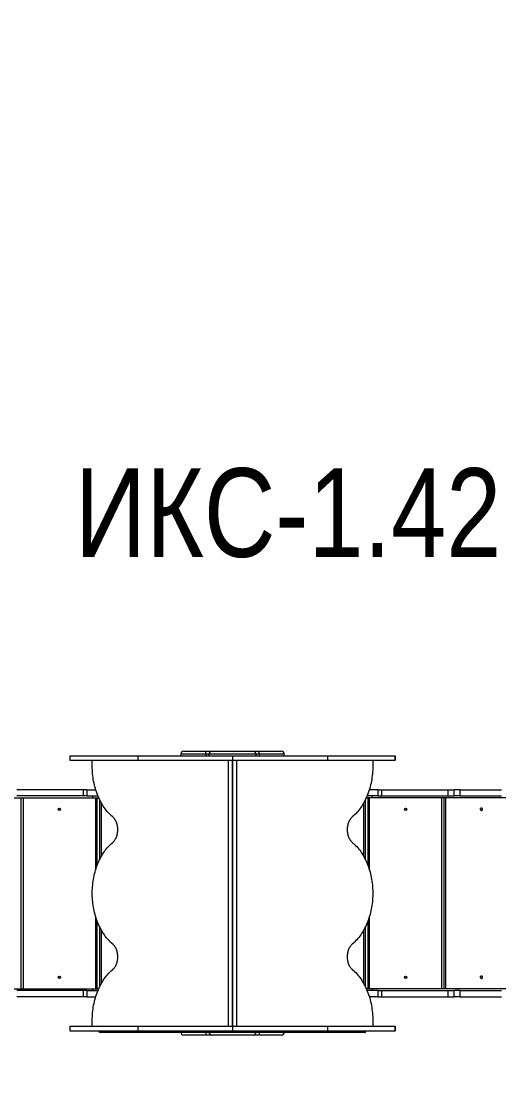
# Model space of a CAD drawing. Header units: millimetres. Extents: x -8113 to 7554, y -5964 to 7452.
# Drawn here: x -401 to 1215, y -3022 to 543 of the extents above; entities that cross this region are included whole.
import ezdxf

# ---------------------------------------------------------------- set-up
doc = ezdxf.new("R2010")
doc.units = ezdxf.units.MM
for name, color, linetype in [('DIKOM_АРТИКУЛ', 7, 'Continuous'), ('DIKOM_ОБЪЕКТ', 7, 'Continuous'), ('DIKOM_РАЗМЕР_ЗОНА', 7, 'Continuous'), ('DIKOM_РАЗМЕР_ОБЪЕКТА', 7, 'Continuous')]:
    doc.layers.add(name, color=color, linetype=linetype)
doc.styles.add('style1', font='arial.ttf', dxfattribs={"width": 0.8})
doc.dimstyles.new('1-50', dxfattribs={"dimtxt": 300, "dimasz": 200, "dimexe": 100, "dimexo": 0, "dimgap": 100, "dimtad": 1, "dimtxsty": 'style1', "dimcen": 200, "dimclrd": 7, "dimclre": 7, "dimclrt": 7, "dimadec": 1, "dimazin": 2, "dimtfac": 1, "dimtmove": 0, "dimatfit": 2, "dimfxl": 0, "dimlwd": 25, "dimlwe": 18, "dimarcsym": 0})

# ---------------------------------------------------------------- blocks, each defined once
blk = doc.blocks.new('*D0')
at = {"layer": 'Defpoints', "color": 0, "transparency": 16777216}
for p in [(6054.1, 1970.8), (-4445.9, 381.6), (6054.1, -5178.4)]:
    blk.add_point(p, dxfattribs=at)
at = {"layer": 'DIKOM_РАЗМЕР_ОБЪЕКТА', "color": 7, "lineweight": 18, "transparency": 16777216}
for p, q in [((6054.1, 1970.8), (6054.1, -5278.4)), ((-4445.9, 381.6), (-4445.9, -5278.4))]:
    blk.add_line(p, q, dxfattribs=at)
at = {"layer": 'DIKOM_РАЗМЕР_ОБЪЕКТА', "color": 7, "lineweight": 25, "transparency": 16777216}
blk.add_line((-4245.9, -5178.4), (5854.1, -5178.4), dxfattribs=at)
at = {"layer": 'DIKOM_РАЗМЕР_ОБЪЕКТА', "color": 7, "transparency": 16777216}
for points in [[(-4245.9, -5145), (-4245.9, -5211.7), (-4445.9, -5178.4)], [(5854.1, -5145), (5854.1, -5211.7), (6054.1, -5178.4)]]:
    blk.add_solid(points, dxfattribs=at)
at = {"layer": 'DIKOM_РАЗМЕР_ОБЪЕКТА', "color": 7, "transparency": 16777216, "insert": (804.1, -4925.2), "char_height": 300, "attachment_point": 5, "style": 'style1'}
blk.add_mtext('10500', dxfattribs=at)
blk = doc.blocks.new('*D1')
at = {"layer": 'Defpoints', "color": 0, "transparency": 16777216}
for p in [(1.1, 5452.2), (-6929.6, -2947.8), (-2475.9, -2947.8)]:
    blk.add_point(p, dxfattribs=at)
at = {"layer": 'DIKOM_РАЗМЕР_ОБЪЕКТА', "color": 7, "lineweight": 18, "transparency": 16777216}
for p, q in [((1.1, 5452.2), (-7029.6, 5452.2)), ((-2475.9, -2947.8), (-7029.6, -2947.8))]:
    blk.add_line(p, q, dxfattribs=at)
at = {"layer": 'DIKOM_РАЗМЕР_ОБЪЕКТА', "color": 7, "lineweight": 25, "transparency": 16777216}
blk.add_line((-6929.6, 5252.2), (-6929.6, -2747.8), dxfattribs=at)
at = {"layer": 'DIKOM_РАЗМЕР_ОБЪЕКТА', "color": 7, "transparency": 16777216}
for points in [[(-6963, 5252.2), (-6896.3, 5252.2), (-6929.6, 5452.2)], [(-6963, -2747.8), (-6896.3, -2747.8), (-6929.6, -2947.8)]]:
    blk.add_solid(points, dxfattribs=at)
at = {"layer": 'DIKOM_РАЗМЕР_ОБЪЕКТА', "color": 7, "transparency": 16777216, "insert": (-7182.8, 1252.2), "char_height": 300, "attachment_point": 5, "rotation": 90, "style": 'style1'}
blk.add_mtext('8400', dxfattribs=at)
blk = doc.blocks.new('*D2')
at = {"layer": 'Defpoints', "color": 0, "transparency": 16777216}
for p in [(7554.1, 1504.9), (-6445.9, -5.3), (7554.1, -5864.3)]:
    blk.add_point(p, dxfattribs=at)
at = {"layer": 'DIKOM_РАЗМЕР_ЗОНА', "color": 7, "lineweight": 18, "transparency": 16777216}
for p, q in [((7554.1, 1504.9), (7554.1, -5964.3)), ((-6445.9, -5.3), (-6445.9, -5964.3))]:
    blk.add_line(p, q, dxfattribs=at)
at = {"layer": 'DIKOM_РАЗМЕР_ЗОНА', "color": 7, "lineweight": 25, "transparency": 16777216}
blk.add_line((-6245.9, -5864.3), (7354.1, -5864.3), dxfattribs=at)
at = {"layer": 'DIKOM_РАЗМЕР_ЗОНА', "color": 7, "transparency": 16777216}
for points in [[(-6245.9, -5830.9), (-6245.9, -5897.6), (-6445.9, -5864.3)], [(7354.1, -5830.9), (7354.1, -5897.6), (7554.1, -5864.3)]]:
    blk.add_solid(points, dxfattribs=at)
at = {"layer": 'DIKOM_РАЗМЕР_ЗОНА', "color": 7, "transparency": 16777216, "insert": (554.1, -5611.1), "char_height": 300, "attachment_point": 5, "style": 'style1'}
blk.add_mtext('14000', dxfattribs=at)
blk = doc.blocks.new('*D3')
at = {"layer": 'Defpoints', "color": 0, "transparency": 16777216}
for p in [(316.1, 7452.2), (-7663, -4447.8), (-3035.9, -4447.8)]:
    blk.add_point(p, dxfattribs=at)
at = {"layer": 'DIKOM_РАЗМЕР_ЗОНА', "color": 7, "lineweight": 18, "transparency": 16777216}
for p, q in [((316.1, 7452.2), (-7763, 7452.2)), ((-3035.9, -4447.8), (-7763, -4447.8))]:
    blk.add_line(p, q, dxfattribs=at)
at = {"layer": 'DIKOM_РАЗМЕР_ЗОНА', "color": 7, "lineweight": 25, "transparency": 16777216}
blk.add_line((-7663, 7252.2), (-7663, -4247.8), dxfattribs=at)
at = {"layer": 'DIKOM_РАЗМЕР_ЗОНА', "color": 7, "transparency": 16777216}
for points in [[(-7696.3, 7252.2), (-7629.7, 7252.2), (-7663, 7452.2)], [(-7696.3, -4247.8), (-7629.7, -4247.8), (-7663, -4447.8)]]:
    blk.add_solid(points, dxfattribs=at)
at = {"layer": 'DIKOM_РАЗМЕР_ЗОНА', "color": 7, "transparency": 16777216, "insert": (-7916.2, 1502.2), "char_height": 300, "attachment_point": 5, "rotation": 90, "style": 'style1'}
blk.add_mtext('11900', dxfattribs=at)

msp = doc.modelspace()

# ---------------------------------------------------------------- linework, layer by layer
at = {"layer": 'DIKOM_ОБЪЕКТ', "color": 7, "linetype": 'Continuous', "lineweight": 15}
for p, q in [((-235.828, -1942.292), (-235.828, -1957.293)), ((-235.828, -1942.292), (-235.826, -1942.292)), ((-235.828, -1957.293), (-235.826, -1957.293)), ((-235.826, -1942.292), (-235.826, -1957.293)), ((-235.826, -1942.292), (-6.728, -1942.292)), ((-235.826, -1957.293), (-6.728, -1957.293)), ((-160.389, -1977.293), (-160.389, -1957.293)), ((-6.728, -1942.292), (-6.728, -1957.293)), ((-6.728, -1942.292), (314.08, -1942.292)), ((-6.728, -1957.293), (314.08, -1957.293)), ((139.08, -1937.293), (139.08, -1942.292)), ((223.655, -1937.293), (139.08, -1937.293)), ((149.08, -1927.293), (223.083, -1927.293)), ((223.083, -1927.293), (244.227, -1927.293)), ((223.655, -1937.293), (223.655, -1942.292)), ((234.08, -1937.293), (223.655, -1937.293)), ((234.08, -1937.293), (234.08, -1942.292)), ((394.08, -1937.293), (234.08, -1937.293)), ((244.08, -1927.293), (384.08, -1927.293)), ((244.08, -1927.293), (244.195, -1927.293)), ((244.195, -1927.293), (244.227, -1927.293)), ((299.231, -1957.293), (299.231, -2857.292)), ((314.08, -1942.292), (314.08, -1957.293)), ((314.08, -1942.292), (634.888, -1942.292)), ((314.08, -2857.292), (314.08, -1957.293)), ((314.08, -1957.293), (314.08, -2857.292)), ((314.08, -1957.293), (634.888, -1957.293)), ((328.929, -2857.292), (328.929, -1957.293)), ((383.933, -1927.293), (405.077, -1927.293)), ((383.933, -1927.293), (383.965, -1927.293)), ((383.965, -1927.293), (384.08, -1927.293)), ((394.08, -1942.292), (394.08, -1937.293)), ((404.505, -1937.293), (394.08, -1937.293)), ((404.505, -1937.293), (404.505, -1942.292)), ((489.08, -1937.293), (404.505, -1937.293)), ((405.077, -1927.293), (479.08, -1927.293)), ((489.08, -1942.292), (489.08, -1937.293)), ((634.888, -1942.292), (634.888, -1957.293)), ((634.888, -1942.292), (863.986, -1942.292)), ((634.888, -1957.293), (863.986, -1957.293)), ((788.549, -1957.293), (788.549, -1977.293)), ((863.986, -1942.292), (863.986, -1957.293)), ((863.986, -1942.292), (863.987, -1942.292)), ((863.986, -1957.293), (863.987, -1957.293)), ((863.987, -1957.293), (863.987, -1942.292)), ((-191.436, -2057.293), (-415.92, -2057.293)), ((-191.436, -2057.293), (-191.436, -2078.293)), ((-178.208, -2057.293), (-191.436, -2057.293)), ((-178.208, -2057.293), (-178.208, -2078.293)), ((-178.208, -2057.293), (-148.582, -2057.293)), ((806.368, -2057.293), (776.742, -2057.293)), ((806.368, -2078.293), (806.368, -2057.293)), ((806.368, -2057.293), (819.596, -2057.293)), ((819.596, -2078.293), (819.596, -2057.293)), ((819.596, -2057.293), (1044.08, -2057.293)), ((1044.08, -2078.293), (1044.08, -2057.293)), ((1044.08, -2057.293), (1064.08, -2057.293)), ((1064.08, -2078.293), (1064.08, -2057.293)), ((1084.08, -2057.293), (1064.08, -2057.293)), ((1064.08, -2078.293), (1064.08, -2057.293)), ((1084.08, -2078.293), (1084.08, -2057.293)), ((1084.08, -2057.293), (1224.08, -2057.293)), ((-1620.92, -2084.293), (-159.222, -2084.293)), ((-191.436, -2078.293), (-415.92, -2078.293)), ((-400.328, -2730.293), (-400.328, -2084.293)), ((-394.144, -2084.293), (-394.144, -2730.293)), ((-178.208, -2078.293), (-191.436, -2078.293)), ((-178.208, -2078.293), (-141.031, -2078.293)), ((-159.222, -2078.293), (-159.222, -2084.293)), ((-159.222, -2084.293), (-138.447, -2084.293)), ((-148.674, -2327.592), (-148.674, -2084.293)), ((-143.558, -2312.664), (-143.558, -2084.293)), ((-135.92, -2089.739), (-135.92, -2294.846)), ((-129.92, -2101.305), (-129.92, -2283.281)), ((758.08, -2283.281), (758.08, -2101.305)), ((764.08, -2294.846), (764.08, -2089.739)), ((787.382, -2084.293), (766.607, -2084.293)), ((806.368, -2078.293), (769.191, -2078.293)), ((771.717, -2084.293), (771.717, -2312.664)), ((776.834, -2084.293), (776.834, -2327.592)), ((787.382, -2084.293), (787.382, -2078.293)), ((2249.08, -2084.293), (787.382, -2084.293)), ((806.368, -2078.293), (819.596, -2078.293)), ((819.596, -2078.293), (1044.08, -2078.293)), ((1022.304, -2730.293), (1022.304, -2084.293)), ((1028.488, -2084.293), (1028.488, -2730.293)), ((1035.031, -2084.293), (1035.031, -2730.293)), ((1044.08, -2078.293), (1064.08, -2078.293)), ((1084.08, -2078.293), (1064.08, -2078.293)), ((1084.08, -2078.293), (1224.08, -2078.293)), ((-148.674, -2730.293), (-148.674, -2486.994)), ((776.834, -2486.994), (776.834, -2730.293)), ((-143.558, -2730.293), (-143.558, -2501.921)), ((-135.92, -2519.739), (-135.92, -2724.847)), ((764.08, -2724.847), (764.08, -2519.739)), ((771.717, -2501.921), (771.717, -2730.293)), ((-129.92, -2531.305), (-129.92, -2713.28)), ((758.08, -2713.28), (758.08, -2531.305)), ((-1620.92, -2730.293), (-159.222, -2730.293)), ((-191.436, -2736.293), (-415.92, -2736.293)), ((-191.436, -2736.293), (-191.436, -2757.293)), ((-178.208, -2736.293), (-191.436, -2736.293)), ((-178.208, -2736.293), (-178.208, -2757.293)), ((-178.208, -2736.293), (-141.031, -2736.293)), ((-159.222, -2730.293), (-138.447, -2730.293)), ((-159.222, -2730.293), (-159.222, -2736.293)), ((787.382, -2730.293), (766.607, -2730.293)), ((806.368, -2736.293), (769.191, -2736.293)), ((2249.08, -2730.293), (787.382, -2730.293)), ((787.382, -2736.293), (787.382, -2730.293)), ((806.368, -2757.293), (806.368, -2736.293)), ((806.368, -2736.293), (819.596, -2736.293)), ((819.596, -2757.293), (819.596, -2736.293)), ((819.596, -2736.293), (1044.08, -2736.293)), ((1044.08, -2757.293), (1044.08, -2736.293)), ((1044.08, -2736.293), (1064.08, -2736.293)), ((1064.08, -2757.293), (1064.08, -2736.293)), ((1084.08, -2736.293), (1064.08, -2736.293)), ((1064.08, -2757.293), (1064.08, -2736.293)), ((1084.08, -2757.293), (1084.08, -2736.293)), ((1084.08, -2736.293), (1224.08, -2736.293)), ((-191.436, -2757.293), (-415.92, -2757.293)), ((-178.208, -2757.293), (-191.436, -2757.293)), ((-178.208, -2757.293), (-148.582, -2757.293)), ((806.368, -2757.293), (776.742, -2757.293)), ((806.368, -2757.293), (819.596, -2757.293)), ((819.596, -2757.293), (1044.08, -2757.293)), ((1044.08, -2757.293), (1064.08, -2757.293)), ((1084.08, -2757.293), (1064.08, -2757.293)), ((1084.08, -2757.293), (1224.08, -2757.293)), ((-160.389, -2857.292), (-160.389, -2837.292)), ((788.549, -2837.292), (788.549, -2857.292)), ((-235.828, -2857.292), (-235.828, -2872.293)), ((-235.828, -2857.292), (-235.826, -2857.292)), ((-235.828, -2872.293), (-235.826, -2872.293)), ((-235.826, -2857.292), (-235.826, -2872.293)), ((-235.826, -2857.292), (-6.728, -2857.292)), ((-235.826, -2872.293), (-6.728, -2872.293)), ((-135.92, -2872.293), (-135.92, -2873.293)), ((-135.92, -2873.293), (-85.92, -2873.293)), ((-135.92, -2878.293), (-135.92, -2873.293)), ((-130.92, -2878.293), (-135.92, -2878.293)), ((-85.92, -2878.293), (-130.92, -2878.293)), ((-85.92, -2872.293), (-85.92, -2873.293)), ((-85.92, -2873.293), (-85.92, -2878.293)), ((-85.92, -2873.293), (139.08, -2873.293)), ((139.13, -2878.293), (-85.92, -2878.293)), ((-6.728, -2857.292), (-6.728, -2872.293)), ((-6.728, -2857.292), (314.08, -2857.292)), ((-6.728, -2872.293), (314.08, -2872.293)), ((139.08, -2872.293), (139.08, -2877.292)), ((139.08, -2877.292), (223.655, -2877.292)), ((223.655, -2877.292), (223.655, -2872.293)), ((223.655, -2877.292), (234.08, -2877.292)), ((234.08, -2872.293), (234.08, -2877.292)), ((234.08, -2877.292), (394.08, -2877.292)), ((314.08, -2857.292), (314.08, -2872.293)), ((314.08, -2857.292), (634.888, -2857.292)), ((314.08, -2872.293), (634.888, -2872.293)), ((394.08, -2877.292), (394.08, -2872.293)), ((394.08, -2877.292), (404.505, -2877.292)), ((404.505, -2877.292), (404.505, -2872.293)), ((404.505, -2877.292), (489.08, -2877.292)), ((714.08, -2878.293), (489.03, -2878.293)), ((489.08, -2877.292), (489.08, -2872.293)), ((489.08, -2873.293), (714.08, -2873.293)), ((634.888, -2857.292), (634.888, -2872.293)), ((634.888, -2857.292), (863.986, -2857.292)), ((634.888, -2872.293), (863.986, -2872.293)), ((714.08, -2872.293), (714.08, -2873.293)), ((714.08, -2873.293), (764.08, -2873.293)), ((714.08, -2873.293), (714.08, -2878.293)), ((759.08, -2878.293), (714.08, -2878.293)), ((764.08, -2878.293), (759.08, -2878.293)), ((764.08, -2872.293), (764.08, -2873.293)), ((764.08, -2878.293), (764.08, -2873.293)), ((863.986, -2857.292), (863.986, -2872.293)), ((863.986, -2857.292), (863.987, -2857.292)), ((863.986, -2872.293), (863.987, -2872.293)), ((863.987, -2872.293), (863.987, -2857.292)), ((223.083, -2887.293), (149.08, -2887.293)), ((244.227, -2887.293), (223.083, -2887.293)), ((384.08, -2887.293), (244.08, -2887.293)), ((244.195, -2887.293), (244.08, -2887.293)), ((244.227, -2887.293), (244.195, -2887.293)), ((405.077, -2887.293), (383.933, -2887.293)), ((383.965, -2887.293), (383.933, -2887.293)), ((384.08, -2887.293), (383.965, -2887.293)), ((479.08, -2887.293), (405.077, -2887.293))]:
    msp.add_line(p, q, dxfattribs=at)
at = {"layer": 'DIKOM_ОБЪЕКТ', "color": 7, "linetype": 'Continuous', "lineweight": 15, "flags": 128}
for points in [[(223.655, -1937.293), (223.65, -1935.869), (223.632, -1934.475), (223.604, -1933.139), (223.565, -1931.886), (223.516, -1930.744), (223.458, -1929.735), (223.393, -1928.88), (223.321, -1928.196), (223.245, -1927.698), (223.165, -1927.394), (223.083, -1927.293)], [(404.505, -1937.293), (404.51, -1935.869), (404.528, -1934.475), (404.556, -1933.139), (404.595, -1931.886), (404.644, -1930.744), (404.702, -1929.735), (404.767, -1928.88), (404.839, -1928.196), (404.915, -1927.698), (404.995, -1927.394), (405.077, -1927.293)], [(-91.134, -2149.293), (-95.03, -2145.901), (-98.847, -2142.334), (-102.58, -2138.593), (-106.226, -2134.684), (-109.78, -2130.61), (-113.239, -2126.375), (-116.6, -2121.985), (-119.858, -2117.443), (-123.011, -2112.755), (-126.054, -2107.924), (-128.986, -2102.957), (-131.803, -2097.859), (-134.502, -2092.634), (-137.079, -2087.289), (-139.534, -2081.828), (-141.862, -2076.258), (-144.061, -2070.584), (-146.129, -2064.813), (-148.064, -2058.95), (-149.864, -2053.002), (-151.528, -2046.974), (-153.052, -2040.874), (-154.436, -2034.707), (-155.678, -2028.48), (-156.777, -2022.199), (-157.733, -2015.872), (-158.542, -2009.504), (-159.206, -2003.102), (-159.723, -1996.673), (-160.093, -1990.225), (-160.315, -1983.762), (-160.389, -1977.293)], [(788.549, -1977.293), (788.475, -1983.762), (788.253, -1990.225), (787.883, -1996.673), (787.366, -2003.102), (786.703, -2009.504), (785.893, -2015.872), (784.938, -2022.199), (783.838, -2028.48), (782.596, -2034.707), (781.212, -2040.874), (779.688, -2046.974), (778.024, -2053.002), (776.224, -2058.95), (774.289, -2064.813), (772.22, -2070.584), (770.021, -2076.258), (767.693, -2081.828), (765.239, -2087.289), (762.662, -2092.634), (759.963, -2097.859), (757.146, -2102.957), (754.215, -2107.924), (751.171, -2112.755), (748.018, -2117.443), (744.759, -2121.985), (741.399, -2126.375), (737.94, -2130.61), (734.385, -2134.684), (730.74, -2138.593), (727.007, -2142.334), (723.19, -2145.901), (719.294, -2149.293)], [(1156.305, -2119.293), (1155.442, -2119.393), (1154.621, -2119.689), (1153.886, -2120.165), (1153.271, -2120.799), (1152.809, -2121.557), (1152.522, -2122.402), (1152.424, -2123.293), (1152.522, -2124.182), (1152.809, -2125.028), (1153.271, -2125.787), (1153.886, -2126.42), (1154.621, -2126.897), (1155.442, -2127.192), (1156.305, -2127.292), (1157.169, -2127.192), (1157.989, -2126.897), (1158.725, -2126.42), (1159.339, -2125.787), (1159.802, -2125.028), (1160.089, -2124.182), (1160.186, -2123.293), (1160.089, -2122.402), (1159.802, -2121.557), (1159.339, -2120.799), (1158.725, -2120.165), (1157.989, -2119.689), (1157.169, -2119.393), (1156.305, -2119.293)], [(-91.134, -2235.293), (-89.205, -2233.553), (-87.361, -2231.641), (-85.608, -2229.563), (-83.953, -2227.33), (-82.404, -2224.951), (-80.967, -2222.434), (-79.647, -2219.792), (-78.452, -2217.034), (-77.385, -2214.173), (-76.451, -2211.22), (-75.654, -2208.188), (-74.998, -2205.089), (-74.484, -2201.937), (-74.116, -2198.745), (-73.894, -2195.525), (-73.82, -2192.292), (-73.894, -2189.059), (-74.116, -2185.84), (-74.484, -2182.648), (-74.998, -2179.496), (-75.654, -2176.397), (-76.451, -2173.365), (-77.385, -2170.412), (-78.452, -2167.551), (-79.647, -2164.794), (-80.967, -2162.151), (-82.404, -2159.635), (-83.953, -2157.255), (-85.608, -2155.022), (-87.361, -2152.945), (-89.205, -2151.032), (-91.134, -2149.293)], [(719.294, -2149.293), (717.366, -2151.032), (715.521, -2152.945), (713.767, -2155.022), (712.113, -2157.255), (710.564, -2159.635), (709.126, -2162.151), (707.807, -2164.794), (706.612, -2167.551), (705.545, -2170.412), (704.611, -2173.365), (703.814, -2176.397), (703.158, -2179.496), (702.644, -2182.648), (702.276, -2185.84), (702.054, -2189.059), (701.98, -2192.292), (702.054, -2195.525), (702.276, -2198.745), (702.644, -2201.937), (703.158, -2205.089), (703.814, -2208.188), (704.611, -2211.22), (705.545, -2214.173), (706.612, -2217.034), (707.807, -2219.792), (709.126, -2222.434), (710.564, -2224.951), (712.113, -2227.33), (713.767, -2229.563), (715.521, -2231.641), (717.366, -2233.553), (719.294, -2235.293)], [(-91.134, -2579.293), (-94.971, -2575.955), (-98.731, -2572.446), (-102.409, -2568.77), (-106.004, -2564.929), (-109.51, -2560.929), (-112.924, -2556.773), (-116.243, -2552.465), (-119.463, -2548.01), (-122.581, -2543.412), (-125.593, -2538.677), (-128.498, -2533.807), (-131.292, -2528.81), (-133.971, -2523.689), (-136.534, -2518.45), (-138.978, -2513.098), (-141.3, -2507.639), (-143.498, -2502.078), (-145.569, -2496.421), (-147.513, -2490.673), (-149.325, -2484.841), (-151.005, -2478.93), (-152.552, -2472.947), (-153.962, -2466.896), (-155.236, -2460.786), (-156.372, -2454.621), (-157.368, -2448.408), (-158.224, -2442.154), (-158.938, -2435.864), (-159.511, -2429.545), (-159.94, -2423.203), (-160.227, -2416.845), (-160.371, -2410.478), (-160.371, -2404.107), (-160.227, -2397.74), (-159.94, -2391.382), (-159.511, -2385.041), (-158.938, -2378.721), (-158.224, -2372.432), (-157.368, -2366.177), (-156.372, -2359.964), (-155.236, -2353.799), (-153.962, -2347.689), (-152.552, -2341.638), (-151.005, -2335.655), (-149.325, -2329.744), (-147.513, -2323.912), (-145.569, -2318.165), (-143.498, -2312.507), (-141.3, -2306.947), (-138.978, -2301.487), (-136.534, -2296.136), (-133.971, -2290.897), (-131.292, -2285.775), (-128.498, -2280.778), (-125.593, -2275.909), (-122.581, -2271.173), (-119.463, -2266.575), (-116.243, -2262.12), (-112.924, -2257.812), (-109.51, -2253.656), (-106.004, -2249.656), (-102.409, -2245.816), (-98.731, -2242.139), (-94.971, -2238.631), (-91.134, -2235.293)], [(719.294, -2235.293), (723.131, -2238.631), (726.89, -2242.139), (730.569, -2245.816), (734.164, -2249.656), (737.67, -2253.656), (741.084, -2257.812), (744.403, -2262.12), (747.622, -2266.575), (750.741, -2271.173), (753.754, -2275.909), (756.658, -2280.778), (759.452, -2285.775), (762.132, -2290.897), (764.695, -2296.136), (767.138, -2301.487), (769.46, -2306.947), (771.658, -2312.507), (773.729, -2318.165), (775.672, -2323.912), (777.485, -2329.744), (779.165, -2335.655), (780.712, -2341.638), (782.122, -2347.689), (783.396, -2353.799), (784.532, -2359.964), (785.528, -2366.177), (786.384, -2372.432), (787.098, -2378.721), (787.67, -2385.041), (788.1, -2391.382), (788.387, -2397.74), (788.531, -2404.107), (788.531, -2410.478), (788.387, -2416.845), (788.1, -2423.203), (787.67, -2429.545), (787.098, -2435.864), (786.384, -2442.154), (785.528, -2448.408), (784.532, -2454.621), (783.396, -2460.786), (782.122, -2466.896), (780.712, -2472.947), (779.165, -2478.93), (777.485, -2484.841), (775.672, -2490.673), (773.729, -2496.421), (771.658, -2502.078), (769.46, -2507.639), (767.138, -2513.098), (764.695, -2518.45), (762.132, -2523.689), (759.452, -2528.81), (756.658, -2533.807), (753.754, -2538.677), (750.741, -2543.412), (747.622, -2548.01), (744.403, -2552.465), (741.084, -2556.773), (737.67, -2560.929), (734.164, -2564.929), (730.569, -2568.77), (726.89, -2572.446), (723.131, -2575.955), (719.294, -2579.293)], [(-91.134, -2665.293), (-89.205, -2663.553), (-87.361, -2661.64), (-85.608, -2659.563), (-83.953, -2657.33), (-82.404, -2654.95), (-80.967, -2652.434), (-79.647, -2649.791), (-78.452, -2647.034), (-77.385, -2644.173), (-76.451, -2641.22), (-75.654, -2638.188), (-74.998, -2635.09), (-74.484, -2631.937), (-74.116, -2628.745), (-73.894, -2625.526), (-73.82, -2622.293), (-73.894, -2619.06), (-74.116, -2615.84), (-74.484, -2612.648), (-74.998, -2609.496), (-75.654, -2606.397), (-76.451, -2603.365), (-77.385, -2600.413), (-78.452, -2597.551), (-79.647, -2594.794), (-80.967, -2592.151), (-82.404, -2589.635), (-83.953, -2587.255), (-85.608, -2585.022), (-87.361, -2582.945), (-89.205, -2581.033), (-91.134, -2579.293)], [(719.294, -2579.293), (717.366, -2581.033), (715.521, -2582.945), (713.767, -2585.022), (712.113, -2587.255), (710.564, -2589.635), (709.126, -2592.151), (707.807, -2594.794), (706.612, -2597.551), (705.545, -2600.413), (704.611, -2603.365), (703.814, -2606.397), (703.158, -2609.496), (702.644, -2612.648), (702.276, -2615.84), (702.054, -2619.06), (701.98, -2622.293), (702.054, -2625.526), (702.276, -2628.745), (702.644, -2631.937), (703.158, -2635.09), (703.814, -2638.188), (704.611, -2641.22), (705.545, -2644.173), (706.612, -2647.034), (707.807, -2649.791), (709.126, -2652.434), (710.564, -2654.95), (712.113, -2657.33), (713.767, -2659.563), (715.521, -2661.64), (717.366, -2663.553), (719.294, -2665.293)], [(-160.389, -2837.292), (-160.315, -2830.823), (-160.093, -2824.361), (-159.723, -2817.912), (-159.206, -2811.483), (-158.542, -2805.081), (-157.733, -2798.713), (-156.777, -2792.386), (-155.678, -2786.105), (-154.436, -2779.878), (-153.052, -2773.711), (-151.528, -2767.611), (-149.864, -2761.583), (-148.064, -2755.635), (-146.129, -2749.772), (-144.061, -2744.001), (-141.862, -2738.327), (-139.534, -2732.757), (-137.079, -2727.297), (-134.502, -2721.951), (-131.803, -2716.727), (-128.986, -2711.628), (-126.054, -2706.661), (-123.011, -2701.831), (-119.858, -2697.142), (-116.6, -2692.6), (-113.239, -2688.21), (-109.78, -2683.975), (-106.226, -2679.901), (-102.58, -2675.992), (-98.847, -2672.251), (-95.03, -2668.684), (-91.134, -2665.293)], [(719.294, -2665.293), (723.19, -2668.684), (727.007, -2672.251), (730.74, -2675.992), (734.385, -2679.901), (737.94, -2683.975), (741.399, -2688.21), (744.759, -2692.6), (748.018, -2697.142), (751.171, -2701.831), (754.215, -2706.661), (757.146, -2711.628), (759.963, -2716.727), (762.662, -2721.951), (765.239, -2727.297), (767.693, -2732.757), (770.021, -2738.327), (772.22, -2744.001), (774.289, -2749.772), (776.224, -2755.635), (778.024, -2761.583), (779.688, -2767.611), (781.212, -2773.711), (782.596, -2779.878), (783.838, -2786.105), (784.938, -2792.386), (785.893, -2798.713), (786.703, -2805.081), (787.366, -2811.483), (787.883, -2817.912), (788.253, -2824.361), (788.475, -2830.823), (788.549, -2837.292)], [(1156.305, -2687.293), (1155.442, -2687.393), (1154.621, -2687.689), (1153.886, -2688.165), (1153.271, -2688.799), (1152.809, -2689.557), (1152.522, -2690.403), (1152.424, -2691.293), (1152.522, -2692.183), (1152.809, -2693.028), (1153.271, -2693.786), (1153.886, -2694.42), (1154.621, -2694.896), (1155.442, -2695.192), (1156.305, -2695.293), (1157.169, -2695.192), (1157.989, -2694.896), (1158.725, -2694.42), (1159.339, -2693.786), (1159.802, -2693.028), (1160.089, -2692.183), (1160.186, -2691.293), (1160.089, -2690.403), (1159.802, -2689.557), (1159.339, -2688.799), (1158.725, -2688.165), (1157.989, -2687.689), (1157.169, -2687.393), (1156.305, -2687.293)], [(223.655, -2877.292), (223.65, -2878.716), (223.632, -2880.11), (223.604, -2881.447), (223.565, -2882.699), (223.516, -2883.841), (223.458, -2884.85), (223.393, -2885.705), (223.321, -2886.389), (223.245, -2886.887), (223.165, -2887.191), (223.083, -2887.293)], [(404.505, -2877.292), (404.51, -2878.716), (404.528, -2880.11), (404.556, -2881.447), (404.595, -2882.699), (404.644, -2883.841), (404.702, -2884.85), (404.767, -2885.705), (404.839, -2886.389), (404.915, -2886.887), (404.995, -2887.191), (405.077, -2887.293)]]:
    msp.add_lwpolyline(points, dxfattribs=at)
at = {"layer": 'DIKOM_ОБЪЕКТ', "color": 7, "linetype": 'Continuous', "lineweight": 15}
for centre in [(-271.401, -2123.29), (899.56, -2123.295), (-271.4, -2691.29), (899.561, -2691.296)]:
    msp.add_circle(centre, 4.003, dxfattribs=at)
for centre, radius, start, end in [((149.08, -1937.293), 10, 90, 180), ((244.08, -1937.293), 10, 90, 180), ((384.08, -1937.293), 10, 0, 90), ((479.08, -1937.293), 10, 0, 90), ((-266.166, -2123.293), 4.052, 131.493783, 228.506217), ((-265.572, -2123.293), 4.571, 153.279134, 206.720866), ((894.327, -2123.293), 4.052, 311.488514, 48.511486), ((893.731, -2123.293), 4.569, 324.539781, 35.444754), ((1148.775, -2123.293), 4.624, 334.382611, 25.617389), ((1149.537, -2123.293), 4.106, 328.392961, 31.607039), ((-266.166, -2691.293), 4.052, 131.493783, 228.506217), ((-265.578, -2691.293), 4.562, 137.200809, 222.799191), ((894.327, -2691.293), 4.052, 311.488514, 48.511486), ((893.738, -2691.293), 4.565, 320.564235, 39.416917), ((1148.777, -2691.293), 4.624, 334.329191, 25.670809), ((1149.537, -2691.293), 4.106, 328.392961, 31.607039), ((-130.92, -2873.293), 5, 180, 270), ((149.08, -2877.293), 10, 180, 270), ((244.08, -2877.293), 10, 180, 270), ((384.08, -2877.293), 10, 270, 0), ((479.08, -2877.293), 10, 270, 0), ((759.08, -2873.293), 5, 270, 0)]:
    msp.add_arc(centre, radius, start, end, dxfattribs=at)

# ---------------------------------------------------------------- texts
at = {"layer": 'DIKOM_АРТИКУЛ', "insert": (-219.115, -969.743), "char_height": 300, "attachment_point": 1, "style": 'style1'}
msp.add_mtext_dynamic_manual_height_columns('ИКС-1.42', width=1667.53662, gutter_width=20, heights=[0], dxfattribs=at)

# ---------------------------------------------------------------- dimensions: what is measured, and where the dimension line sits
at = {"layer": 'DIKOM_РАЗМЕР_ЗОНА'}
dim = msp.add_linear_dim(base=(-7663.014, -4447.848), p1=(316.08, 7452.152), p2=(-3035.92, -4447.848), angle=90, dimstyle='1-50', dxfattribs=at)
dim.commit()
dim.dimension.update_dxf_attribs({"geometry": '*D3', "text_midpoint": (-7663.014, 1502.152), "dimtype": 160})
dim = msp.add_linear_dim(base=(7554.078, -5864.277), p1=(-6445.92, -5.293), p2=(7554.078, 1504.936), dimstyle='1-50', dxfattribs=at)
dim.commit()
dim.dimension.update_dxf_attribs({"geometry": '*D2', "text_midpoint": (554.079, -5864.277), "dimtype": 160})
at = {"layer": 'DIKOM_РАЗМЕР_ОБЪЕКТА'}
dim = msp.add_linear_dim(base=(-6929.623, -2947.848), p1=(1.08, 5452.152), p2=(-2475.92, -2947.848), angle=90, dimstyle='1-50', dxfattribs=at)
dim.commit()
dim.dimension.update_dxf_attribs({"geometry": '*D1', "text_midpoint": (-6929.623, 1252.152), "dimtype": 160})
dim = msp.add_linear_dim(base=(6054.078, -5178.381), p1=(-4445.92, 381.649), p2=(6054.078, 1970.79), text='10500', dimstyle='1-50', dxfattribs=at)
dim.commit()
dim.dimension.update_dxf_attribs({"geometry": '*D0', "text_midpoint": (804.079, -5178.381), "dimtype": 160})

doc.saveas('drawing.dxf')
